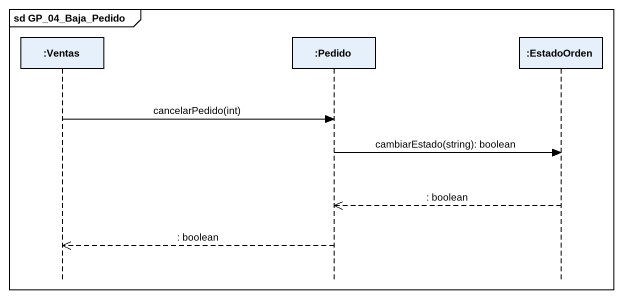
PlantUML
@startuml
mainframe sd GP_04_Baja_Pedido
hide footbox
participant ":Ventas" as Ventas
participant ":Pedido" as Pedido
participant ":EstadoOrden" as EstadoOrden

Ventas -> Pedido : cancelarPedido(int)
Pedido -> EstadoOrden : cambiarEstado(string): boolean
EstadoOrden -->> Pedido : : boolean
Pedido -->> Ventas : : boolean
@enduml
